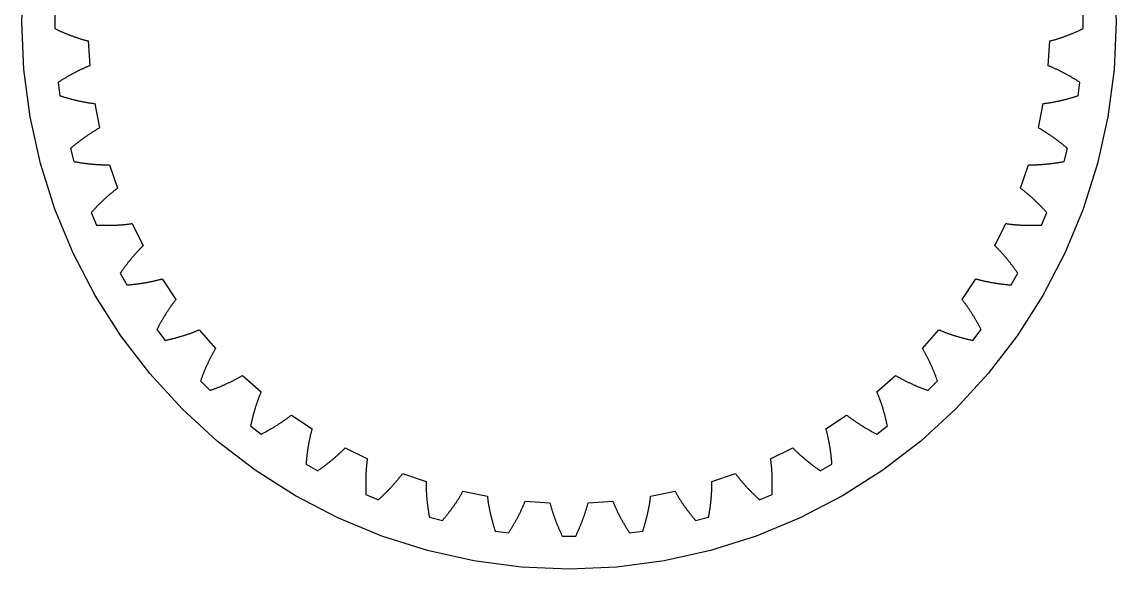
# Model space of a CAD drawing. Extents: x 4 to 271, y 3 to 271.
# Drawn here: x 4 to 271.2, y 3.4 to 137 of the extents above; entities that cross this region are included whole.
import ezdxf

# ---------------------------------------------------------------- set-up
doc = ezdxf.new("R2010")
doc.units = 0

msp = doc.modelspace()

# ---------------------------------------------------------------- linework, layer by layer
at = {"layer": '1'}
for points in [[(270.69, 148.64), (271.2, 137), (270.69, 125.36), (269.17, 113.8), (266.65, 102.42), (263.14, 91.31), (258.68, 80.54), (253.3, 70.2), (247.04, 60.37), (239.94, 51.12), (232.07, 42.53), (223.48, 34.66), (214.23, 27.56), (204.4, 21.3), (194.06, 15.92), (183.29, 11.46), (172.18, 7.95), (160.8, 5.43), (149.24, 3.91), (137.6, 3.4), (125.96, 3.91), (114.4, 5.43), (103.02, 7.95), (91.91, 11.46), (81.14, 15.92), (70.8, 21.3), (60.97, 27.56), (51.72, 34.66), (43.13, 42.53), (35.26, 51.12), (28.16, 60.37), (21.9, 70.2), (16.52, 80.54), (12.06, 91.31), (8.55, 102.42), (6.03, 113.8), (4.51, 125.36), (4, 137), (4.51, 148.64)], [(12.01, 138.65), (12.01, 135.35), (12.17, 135.27), (12.34, 135.2), (12.5, 135.12), (12.66, 135.05), (12.83, 134.97), (12.99, 134.9), (13.15, 134.82), (13.32, 134.75), (13.48, 134.68), (13.64, 134.61), (13.81, 134.54), (13.97, 134.47), (14.13, 134.4), (14.3, 134.33), (14.46, 134.26), (14.62, 134.2), (14.79, 134.13), (14.95, 134.06), (15.11, 134), (15.28, 133.93), (15.44, 133.87), (15.61, 133.81), (15.77, 133.74), (15.93, 133.68), (16.1, 133.62), (16.26, 133.56), (16.42, 133.5), (16.59, 133.44), (16.75, 133.38), (16.92, 133.33), (17.08, 133.27), (17.24, 133.21), (17.41, 133.16), (17.57, 133.1), (17.74, 133.05), (17.9, 133), (18.06, 132.95), (18.23, 132.89), (18.39, 132.84), (18.55, 132.79), (18.72, 132.74), (18.88, 132.7), (19.05, 132.65), (19.21, 132.6), (19.37, 132.56), (19.54, 132.51), (19.7, 132.47), (19.86, 132.42), (20.03, 132.38), (20.19, 132.34), (20.59, 126.29), (20.43, 126.23), (20.27, 126.17), (20.12, 126.1), (19.96, 126.04), (19.8, 125.97), (19.65, 125.91), (19.49, 125.84), (19.34, 125.77), (19.18, 125.7), (19.02, 125.63), (18.87, 125.56), (18.71, 125.49), (18.56, 125.42), (18.4, 125.34), (18.25, 125.27), (18.09, 125.2), (17.93, 125.12), (17.78, 125.04), (17.62, 124.97), (17.47, 124.89), (17.31, 124.81), (17.16, 124.73), (17, 124.65), (16.85, 124.57), (16.7, 124.49), (16.54, 124.41), (16.39, 124.33), (16.23, 124.24), (16.08, 124.16), (15.92, 124.07), (15.77, 123.99), (15.62, 123.9), (15.46, 123.82), (15.31, 123.73), (15.16, 123.64), (15, 123.55), (14.85, 123.46), (14.7, 123.37), (14.54, 123.28), (14.39, 123.19), (14.24, 123.1), (14.09, 123.01), (13.93, 122.91), (13.78, 122.82), (13.63, 122.73), (13.48, 122.63), (13.33, 122.53), (13.17, 122.44), (13.02, 122.34), (12.87, 122.24), (13.3, 118.97), (13.47, 118.92), (13.64, 118.86), (13.82, 118.81), (13.99, 118.75), (14.16, 118.7), (14.33, 118.65), (14.5, 118.6), (14.67, 118.55), (14.84, 118.5), (15.02, 118.45), (15.19, 118.4), (15.36, 118.35), (15.53, 118.31), (15.7, 118.26), (15.87, 118.21), (16.04, 118.17), (16.21, 118.12), (16.38, 118.08), (16.55, 118.04), (16.73, 117.99), (16.9, 117.95), (17.07, 117.91), (17.24, 117.87), (17.41, 117.83), (17.58, 117.79), (17.75, 117.75), (17.92, 117.71), (18.09, 117.68), (18.26, 117.64), (18.43, 117.61), (18.6, 117.57), (18.77, 117.54), (18.94, 117.5), (19.11, 117.47), (19.28, 117.44), (19.45, 117.41), (19.61, 117.38), (19.78, 117.35), (19.95, 117.32), (20.12, 117.29), (20.29, 117.26), (20.46, 117.24), (20.63, 117.21), (20.8, 117.19), (20.96, 117.16), (21.13, 117.14), (21.3, 117.12), (21.47, 117.1), (21.64, 117.08), (21.8, 117.06), (22.99, 111.11), (22.84, 111.03), (22.69, 110.95), (22.55, 110.86), (22.4, 110.78), (22.25, 110.69), (22.11, 110.61), (21.96, 110.52), (21.81, 110.43), (21.67, 110.34), (21.52, 110.25), (21.38, 110.16), (21.23, 110.07), (21.09, 109.98), (20.94, 109.89), (20.8, 109.79), (20.65, 109.7), (20.51, 109.6), (20.36, 109.51), (20.22, 109.41), (20.08, 109.31), (19.93, 109.22), (19.79, 109.12), (19.65, 109.02), (19.51, 108.92), (19.36, 108.82), (19.22, 108.72), (19.08, 108.61), (18.94, 108.51), (18.79, 108.41), (18.65, 108.3), (18.51, 108.2), (18.37, 108.09), (18.23, 107.99), (18.09, 107.88), (17.95, 107.77), (17.81, 107.67), (17.67, 107.56), (17.53, 107.45), (17.39, 107.34), (17.25, 107.23), (17.11, 107.12), (16.97, 107), (16.83, 106.89), (16.69, 106.78), (16.55, 106.67), (16.41, 106.55), (16.28, 106.44), (16.14, 106.32), (16, 106.21), (15.86, 106.09), (16.72, 102.9), (16.89, 102.87), (17.07, 102.84), (17.25, 102.81), (17.43, 102.78), (17.6, 102.75), (17.78, 102.72), (17.96, 102.69), (18.13, 102.66), (18.31, 102.63), (18.49, 102.61), (18.66, 102.58), (18.84, 102.56), (19.01, 102.53), (19.19, 102.51), (19.36, 102.48), (19.54, 102.46), (19.72, 102.44), (19.89, 102.42), (20.07, 102.4), (20.24, 102.38), (20.41, 102.36), (20.59, 102.34), (20.76, 102.32), (20.94, 102.31), (21.11, 102.29), (21.29, 102.27), (21.46, 102.26), (21.63, 102.24), (21.81, 102.23), (21.98, 102.22), (22.15, 102.2), (22.32, 102.19), (22.5, 102.18), (22.67, 102.17), (22.84, 102.16), (23.01, 102.15), (23.19, 102.15), (23.36, 102.14), (23.53, 102.13), (23.7, 102.13), (23.87, 102.12), (24.04, 102.12), (24.21, 102.11), (24.38, 102.11), (24.55, 102.11), (24.72, 102.11), (24.89, 102.11), (25.06, 102.11), (25.23, 102.11), (25.4, 102.11), (27.35, 96.37), (27.21, 96.27), (27.08, 96.17), (26.94, 96.07), (26.81, 95.97), (26.67, 95.86), (26.54, 95.76), (26.41, 95.65), (26.27, 95.54), (26.14, 95.44), (26.01, 95.33), (25.87, 95.22), (25.74, 95.11), (25.61, 95), (25.48, 94.89), (25.35, 94.78), (25.22, 94.67), (25.09, 94.55), (24.96, 94.44), (24.83, 94.33), (24.7, 94.21), (24.57, 94.09), (24.44, 93.98), (24.31, 93.86), (24.18, 93.74), (24.05, 93.62), (23.92, 93.51), (23.8, 93.39), (23.67, 93.27), (23.54, 93.14), (23.42, 93.02), (23.29, 92.9), (23.16, 92.78), (23.04, 92.65), (22.91, 92.53), (22.79, 92.41), (22.66, 92.28), (22.54, 92.15), (22.41, 92.03), (22.29, 91.9), (22.16, 91.77), (22.04, 91.64), (21.92, 91.52), (21.79, 91.39), (21.67, 91.26), (21.55, 91.13), (21.43, 90.99), (21.3, 90.86), (21.18, 90.73), (21.06, 90.6), (20.94, 90.46), (22.2, 87.41), (22.38, 87.41), (22.56, 87.4), (22.74, 87.39), (22.92, 87.38), (23.1, 87.38), (23.28, 87.37), (23.46, 87.37), (23.64, 87.36), (23.82, 87.36), (23.99, 87.35), (24.17, 87.35), (24.35, 87.35), (24.53, 87.35), (24.7, 87.35), (24.88, 87.35), (25.06, 87.35), (25.23, 87.35), (25.41, 87.35), (25.59, 87.35), (25.76, 87.36), (25.94, 87.36), (26.11, 87.36), (26.29, 87.37), (26.46, 87.37), (26.64, 87.38), (26.81, 87.39), (26.99, 87.4), (27.16, 87.4), (27.33, 87.41), (27.51, 87.42), (27.68, 87.43), (27.85, 87.44), (28.03, 87.46), (28.2, 87.47), (28.37, 87.48), (28.54, 87.49), (28.71, 87.51), (28.88, 87.52), (29.06, 87.54), (29.23, 87.56), (29.4, 87.57), (29.57, 87.59), (29.74, 87.61), (29.9, 87.63), (30.07, 87.65), (30.24, 87.67), (30.41, 87.69), (30.58, 87.72), (30.75, 87.74), (30.91, 87.77), (33.59, 82.33), (33.47, 82.21), (33.35, 82.09), (33.23, 81.98), (33.11, 81.86), (32.99, 81.73), (32.87, 81.61), (32.75, 81.49), (32.64, 81.37), (32.52, 81.24), (32.4, 81.12), (32.28, 80.99), (32.17, 80.87), (32.05, 80.74), (31.93, 80.62), (31.82, 80.49), (31.7, 80.36), (31.59, 80.23), (31.48, 80.1), (31.36, 79.97), (31.25, 79.84), (31.13, 79.71), (31.02, 79.58), (30.91, 79.44), (30.8, 79.31), (30.69, 79.17), (30.57, 79.04), (30.46, 78.9), (30.35, 78.77), (30.24, 78.63), (30.13, 78.5), (30.02, 78.36), (29.91, 78.22), (29.81, 78.08), (29.7, 77.94), (29.59, 77.8), (29.48, 77.66), (29.37, 77.52), (29.27, 77.38), (29.16, 77.24), (29.05, 77.09), (28.95, 76.95), (28.84, 76.81), (28.74, 76.66), (28.63, 76.52), (28.53, 76.37), (28.42, 76.22), (28.32, 76.08), (28.22, 75.93), (28.11, 75.78), (28.01, 75.63), (29.66, 72.78), (29.84, 72.79), (30.02, 72.81), (30.2, 72.82), (30.38, 72.84), (30.56, 72.86), (30.74, 72.87), (30.91, 72.89), (31.09, 72.91), (31.27, 72.93), (31.45, 72.95), (31.62, 72.97), (31.8, 72.99), (31.98, 73.01), (32.15, 73.04), (32.33, 73.06), (32.5, 73.08), (32.68, 73.11), (32.85, 73.13), (33.03, 73.16), (33.2, 73.18), (33.37, 73.21), (33.55, 73.24), (33.72, 73.26), (33.89, 73.29), (34.06, 73.32), (34.24, 73.35), (34.41, 73.38), (34.58, 73.41), (34.75, 73.44), (34.92, 73.48), (35.09, 73.51), (35.26, 73.54), (35.43, 73.58), (35.6, 73.61), (35.77, 73.65), (35.94, 73.68), (36.1, 73.72), (36.27, 73.76), (36.44, 73.8), (36.61, 73.83), (36.77, 73.87), (36.94, 73.91), (37.1, 73.95), (37.27, 74), (37.43, 74.04), (37.6, 74.08), (37.76, 74.13), (37.93, 74.17), (38.09, 74.22), (38.25, 74.26), (41.62, 69.22), (41.51, 69.09), (41.41, 68.96), (41.31, 68.82), (41.2, 68.69), (41.1, 68.55), (41, 68.42), (40.9, 68.28), (40.79, 68.14), (40.69, 68.01), (40.59, 67.87), (40.49, 67.73), (40.4, 67.59), (40.3, 67.45), (40.2, 67.31), (40.1, 67.16), (40, 67.02), (39.91, 66.88), (39.81, 66.74), (39.71, 66.59), (39.62, 66.45), (39.52, 66.3), (39.43, 66.16), (39.33, 66.01), (39.24, 65.86), (39.15, 65.71), (39.06, 65.57), (38.96, 65.42), (38.87, 65.27), (38.78, 65.12), (38.69, 64.97), (38.6, 64.82), (38.51, 64.67), (38.42, 64.51), (38.33, 64.36), (38.24, 64.21), (38.15, 64.06), (38.06, 63.9), (37.98, 63.75), (37.89, 63.59), (37.8, 63.44), (37.72, 63.28), (37.63, 63.12), (37.54, 62.97), (37.46, 62.81), (37.38, 62.65), (37.29, 62.49), (37.21, 62.33), (37.12, 62.18), (37.04, 62.02), (36.96, 61.86), (38.97, 59.24), (39.14, 59.28), (39.32, 59.31), (39.5, 59.35), (39.67, 59.39), (39.85, 59.43), (40.02, 59.47), (40.19, 59.52), (40.37, 59.56), (40.54, 59.6), (40.71, 59.64), (40.89, 59.69), (41.06, 59.73), (41.23, 59.77), (41.4, 59.82), (41.57, 59.87), (41.74, 59.91), (41.91, 59.96), (42.08, 60.01), (42.25, 60.05), (42.42, 60.1), (42.59, 60.15), (42.76, 60.2), (42.93, 60.25), (43.1, 60.3), (43.26, 60.35), (43.43, 60.4), (43.6, 60.46), (43.76, 60.51), (43.93, 60.56), (44.09, 60.62), (44.26, 60.67), (44.42, 60.73), (44.58, 60.78), (44.75, 60.84), (44.91, 60.9), (45.07, 60.96), (45.23, 61.01), (45.39, 61.07), (45.55, 61.13), (45.72, 61.19), (45.88, 61.25), (46.03, 61.31), (46.19, 61.38), (46.35, 61.44), (46.51, 61.5), (46.67, 61.57), (46.82, 61.63), (46.98, 61.7), (47.14, 61.76), (47.29, 61.83), (51.29, 57.27), (51.2, 57.13), (51.11, 56.98), (51.03, 56.84), (50.94, 56.69), (50.86, 56.54), (50.78, 56.39), (50.69, 56.25), (50.61, 56.1), (50.53, 55.95), (50.45, 55.8), (50.37, 55.65), (50.29, 55.49), (50.21, 55.34), (50.13, 55.19), (50.05, 55.04), (49.97, 54.88), (49.89, 54.73), (49.82, 54.57), (49.74, 54.42), (49.67, 54.26), (49.59, 54.1), (49.52, 53.95), (49.44, 53.79), (49.37, 53.63), (49.29, 53.47), (49.22, 53.31), (49.15, 53.16), (49.08, 53), (49.01, 52.84), (48.94, 52.67), (48.87, 52.51), (48.8, 52.35), (48.73, 52.19), (48.66, 52.03), (48.59, 51.86), (48.52, 51.7), (48.46, 51.54), (48.39, 51.37), (48.32, 51.21), (48.26, 51.04), (48.19, 50.87), (48.13, 50.71), (48.06, 50.54), (48, 50.37), (47.94, 50.21), (47.87, 50.04), (47.81, 49.87), (47.75, 49.7), (47.69, 49.53), (47.63, 49.36), (49.96, 47.03), (50.13, 47.09), (50.3, 47.15), (50.47, 47.21), (50.64, 47.27), (50.81, 47.34), (50.97, 47.4), (51.14, 47.46), (51.31, 47.53), (51.47, 47.59), (51.64, 47.66), (51.81, 47.72), (51.97, 47.79), (52.14, 47.86), (52.3, 47.92), (52.46, 47.99), (52.63, 48.06), (52.79, 48.13), (52.95, 48.2), (53.11, 48.27), (53.27, 48.34), (53.44, 48.41), (53.6, 48.48), (53.76, 48.55), (53.91, 48.62), (54.07, 48.69), (54.23, 48.77), (54.39, 48.84), (54.55, 48.92), (54.7, 48.99), (54.86, 49.07), (55.02, 49.14), (55.17, 49.22), (55.33, 49.29), (55.48, 49.37), (55.64, 49.45), (55.79, 49.53), (55.94, 49.61), (56.09, 49.69), (56.25, 49.77), (56.4, 49.85), (56.55, 49.93), (56.7, 50.01), (56.85, 50.09), (56.99, 50.18), (57.14, 50.26), (57.29, 50.34), (57.44, 50.43), (57.58, 50.51), (57.73, 50.6), (57.87, 50.69), (62.43, 46.69), (62.36, 46.54), (62.3, 46.38), (62.23, 46.22), (62.17, 46.07), (62.1, 45.91), (62.04, 45.75), (61.98, 45.59), (61.91, 45.43), (61.85, 45.28), (61.79, 45.12), (61.73, 44.95), (61.67, 44.79), (61.61, 44.63), (61.56, 44.47), (61.5, 44.31), (61.44, 44.15), (61.38, 43.98), (61.33, 43.82), (61.27, 43.66), (61.22, 43.49), (61.16, 43.33), (61.11, 43.16), (61.06, 43), (61, 42.83), (60.95, 42.66), (60.9, 42.5), (60.85, 42.33), (60.8, 42.16), (60.75, 41.99), (60.7, 41.82), (60.65, 41.65), (60.61, 41.48), (60.56, 41.31), (60.51, 41.14), (60.47, 40.97), (60.42, 40.8), (60.37, 40.63), (60.33, 40.46), (60.29, 40.29), (60.24, 40.11), (60.2, 39.94), (60.16, 39.77), (60.12, 39.59), (60.07, 39.42), (60.03, 39.25), (59.99, 39.07), (59.95, 38.9), (59.91, 38.72), (59.88, 38.54), (59.84, 38.37), (62.46, 36.36), (62.62, 36.44), (62.78, 36.52), (62.93, 36.61), (63.09, 36.69), (63.25, 36.78), (63.41, 36.86), (63.57, 36.94), (63.72, 37.03), (63.88, 37.12), (64.04, 37.2), (64.19, 37.29), (64.35, 37.38), (64.5, 37.46), (64.66, 37.55), (64.81, 37.64), (64.96, 37.73), (65.11, 37.82), (65.27, 37.91), (65.42, 38), (65.57, 38.09), (65.72, 38.18), (65.87, 38.27), (66.02, 38.36), (66.17, 38.46), (66.31, 38.55), (66.46, 38.64), (66.61, 38.73), (66.76, 38.83), (66.9, 38.92), (67.05, 39.02), (67.19, 39.11), (67.34, 39.21), (67.48, 39.31), (67.62, 39.4), (67.76, 39.5), (67.91, 39.6), (68.05, 39.7), (68.19, 39.8), (68.33, 39.89), (68.47, 39.99), (68.61, 40.09), (68.74, 40.19), (68.88, 40.3), (69.02, 40.4), (69.15, 40.5), (69.29, 40.6), (69.42, 40.71), (69.56, 40.81), (69.69, 40.91), (69.82, 41.02), (74.86, 37.65), (74.82, 37.49), (74.77, 37.33), (74.73, 37.16), (74.68, 37), (74.64, 36.83), (74.6, 36.67), (74.55, 36.5), (74.51, 36.34), (74.47, 36.17), (74.43, 36.01), (74.4, 35.84), (74.36, 35.67), (74.32, 35.5), (74.28, 35.34), (74.25, 35.17), (74.21, 35), (74.18, 34.83), (74.14, 34.66), (74.11, 34.49), (74.08, 34.32), (74.04, 34.15), (74.01, 33.98), (73.98, 33.81), (73.95, 33.64), (73.92, 33.46), (73.89, 33.29), (73.86, 33.12), (73.84, 32.95), (73.81, 32.77), (73.78, 32.6), (73.76, 32.43), (73.73, 32.25), (73.71, 32.08), (73.68, 31.9), (73.66, 31.73), (73.64, 31.55), (73.61, 31.38), (73.59, 31.2), (73.57, 31.02), (73.55, 30.85), (73.53, 30.67), (73.51, 30.49), (73.49, 30.31), (73.47, 30.14), (73.46, 29.96), (73.44, 29.78), (73.42, 29.6), (73.41, 29.42), (73.39, 29.24), (73.38, 29.06), (76.23, 27.41), (76.38, 27.51), (76.53, 27.62), (76.68, 27.72), (76.82, 27.82), (76.97, 27.93), (77.12, 28.03), (77.26, 28.14), (77.41, 28.24), (77.55, 28.35), (77.69, 28.45), (77.84, 28.56), (77.98, 28.67), (78.12, 28.77), (78.26, 28.88), (78.4, 28.99), (78.54, 29.1), (78.68, 29.21), (78.82, 29.31), (78.96, 29.42), (79.1, 29.53), (79.23, 29.64), (79.37, 29.75), (79.5, 29.86), (79.64, 29.97), (79.77, 30.09), (79.91, 30.2), (80.04, 30.31), (80.18, 30.42), (80.31, 30.53), (80.44, 30.65), (80.57, 30.76), (80.7, 30.88), (80.83, 30.99), (80.96, 31.1), (81.09, 31.22), (81.22, 31.33), (81.34, 31.45), (81.47, 31.57), (81.59, 31.68), (81.72, 31.8), (81.84, 31.92), (81.97, 32.04), (82.09, 32.15), (82.21, 32.27), (82.33, 32.39), (82.46, 32.51), (82.58, 32.63), (82.69, 32.75), (82.81, 32.87), (82.93, 32.99), (88.37, 30.31), (88.34, 30.15), (88.32, 29.98), (88.29, 29.81), (88.27, 29.64), (88.25, 29.47), (88.23, 29.3), (88.21, 29.14), (88.19, 28.97), (88.17, 28.8), (88.16, 28.63), (88.14, 28.46), (88.12, 28.28), (88.11, 28.11), (88.09, 27.94), (88.08, 27.77), (88.07, 27.6), (88.06, 27.43), (88.04, 27.25), (88.03, 27.08), (88.02, 26.91), (88.01, 26.73), (88, 26.56), (88, 26.39), (87.99, 26.21), (87.98, 26.04), (87.97, 25.86), (87.97, 25.69), (87.96, 25.51), (87.96, 25.34), (87.96, 25.16), (87.95, 24.99), (87.95, 24.81), (87.95, 24.63), (87.95, 24.46), (87.95, 24.28), (87.95, 24.1), (87.95, 23.93), (87.95, 23.75), (87.95, 23.57), (87.95, 23.39), (87.96, 23.22), (87.96, 23.04), (87.97, 22.86), (87.97, 22.68), (87.98, 22.5), (87.98, 22.32), (87.99, 22.14), (88, 21.96), (88.01, 21.78), (88.01, 21.6), (91.06, 20.34), (91.2, 20.46), (91.33, 20.58), (91.46, 20.7), (91.59, 20.83), (91.73, 20.95), (91.86, 21.07), (91.99, 21.19), (92.12, 21.32), (92.24, 21.44), (92.37, 21.56), (92.5, 21.69), (92.63, 21.81), (92.75, 21.94), (92.88, 22.06), (93.01, 22.19), (93.13, 22.31), (93.25, 22.44), (93.38, 22.56), (93.5, 22.69), (93.62, 22.82), (93.74, 22.94), (93.87, 23.07), (93.99, 23.2), (94.11, 23.32), (94.22, 23.45), (94.34, 23.58), (94.46, 23.71), (94.58, 23.84), (94.69, 23.97), (94.81, 24.1), (94.93, 24.23), (95.04, 24.36), (95.15, 24.49), (95.27, 24.62), (95.38, 24.75), (95.49, 24.88), (95.6, 25.01), (95.71, 25.14), (95.82, 25.27), (95.93, 25.41), (96.04, 25.54), (96.14, 25.67), (96.25, 25.81), (96.36, 25.94), (96.46, 26.07), (96.57, 26.21), (96.67, 26.34), (96.77, 26.48), (96.87, 26.61), (96.97, 26.75), (102.71, 24.8), (102.71, 24.63), (102.71, 24.46), (102.71, 24.29), (102.71, 24.12), (102.71, 23.95), (102.71, 23.78), (102.71, 23.61), (102.72, 23.44), (102.72, 23.27), (102.73, 23.1), (102.73, 22.93), (102.74, 22.76), (102.75, 22.59), (102.75, 22.41), (102.76, 22.24), (102.77, 22.07), (102.78, 21.9), (102.79, 21.72), (102.8, 21.55), (102.82, 21.38), (102.83, 21.21), (102.84, 21.03), (102.86, 20.86), (102.87, 20.69), (102.89, 20.51), (102.91, 20.34), (102.92, 20.16), (102.94, 19.99), (102.96, 19.81), (102.98, 19.64), (103, 19.47), (103.02, 19.29), (103.04, 19.12), (103.06, 18.94), (103.08, 18.76), (103.11, 18.59), (103.13, 18.41), (103.16, 18.24), (103.18, 18.06), (103.21, 17.89), (103.23, 17.71), (103.26, 17.53), (103.29, 17.36), (103.32, 17.18), (103.35, 17), (103.38, 16.83), (103.41, 16.65), (103.44, 16.47), (103.47, 16.29), (103.5, 16.12), (106.69, 15.26), (106.81, 15.4), (106.92, 15.54), (107.04, 15.68), (107.15, 15.81), (107.27, 15.95), (107.38, 16.09), (107.49, 16.23), (107.6, 16.37), (107.72, 16.51), (107.83, 16.65), (107.94, 16.79), (108.05, 16.93), (108.16, 17.07), (108.27, 17.21), (108.37, 17.35), (108.48, 17.49), (108.59, 17.63), (108.69, 17.77), (108.8, 17.91), (108.9, 18.05), (109.01, 18.19), (109.11, 18.34), (109.21, 18.48), (109.32, 18.62), (109.42, 18.76), (109.52, 18.91), (109.62, 19.05), (109.72, 19.19), (109.82, 19.33), (109.91, 19.48), (110.01, 19.62), (110.11, 19.76), (110.2, 19.91), (110.3, 20.05), (110.39, 20.2), (110.49, 20.34), (110.58, 20.49), (110.67, 20.63), (110.76, 20.78), (110.85, 20.92), (110.94, 21.07), (111.03, 21.21), (111.12, 21.36), (111.21, 21.51), (111.29, 21.65), (111.38, 21.8), (111.46, 21.95), (111.55, 22.09), (111.63, 22.24), (111.71, 22.39), (117.66, 21.2), (117.68, 21.04), (117.7, 20.87), (117.72, 20.7), (117.74, 20.53), (117.76, 20.36), (117.79, 20.2), (117.81, 20.03), (117.84, 19.86), (117.86, 19.69), (117.89, 19.52), (117.92, 19.35), (117.95, 19.18), (117.98, 19.01), (118.01, 18.85), (118.04, 18.68), (118.07, 18.51), (118.1, 18.34), (118.14, 18.17), (118.17, 18), (118.21, 17.83), (118.24, 17.66), (118.28, 17.49), (118.31, 17.32), (118.35, 17.15), (118.39, 16.98), (118.43, 16.81), (118.47, 16.64), (118.51, 16.47), (118.55, 16.3), (118.59, 16.13), (118.64, 15.95), (118.68, 15.78), (118.72, 15.61), (118.77, 15.44), (118.81, 15.27), (118.86, 15.1), (118.91, 14.93), (118.95, 14.76), (119, 14.59), (119.05, 14.42), (119.1, 14.24), (119.15, 14.07), (119.2, 13.9), (119.25, 13.73), (119.3, 13.56), (119.35, 13.39), (119.41, 13.22), (119.46, 13.04), (119.52, 12.87), (119.57, 12.7), (122.84, 12.27), (122.94, 12.42), (123.04, 12.57), (123.13, 12.73), (123.23, 12.88), (123.33, 13.03), (123.42, 13.18), (123.51, 13.33), (123.61, 13.49), (123.7, 13.64), (123.79, 13.79), (123.88, 13.94), (123.97, 14.1), (124.06, 14.25), (124.15, 14.4), (124.24, 14.56), (124.33, 14.71), (124.42, 14.86), (124.5, 15.02), (124.59, 15.17), (124.67, 15.32), (124.76, 15.48), (124.84, 15.63), (124.93, 15.79), (125.01, 15.94), (125.09, 16.1), (125.17, 16.25), (125.25, 16.4), (125.33, 16.56), (125.41, 16.71), (125.49, 16.87), (125.57, 17.02), (125.64, 17.18), (125.72, 17.33), (125.8, 17.49), (125.87, 17.65), (125.94, 17.8), (126.02, 17.96), (126.09, 18.11), (126.16, 18.27), (126.23, 18.42), (126.3, 18.58), (126.37, 18.74), (126.44, 18.89), (126.51, 19.05), (126.57, 19.2), (126.64, 19.36), (126.7, 19.52), (126.77, 19.67), (126.83, 19.83), (126.89, 19.99), (132.94, 19.59), (132.98, 19.43), (133.02, 19.26), (133.07, 19.1), (133.11, 18.94), (133.16, 18.77), (133.2, 18.61), (133.25, 18.45), (133.3, 18.28), (133.34, 18.12), (133.39, 17.95), (133.44, 17.79), (133.49, 17.63), (133.55, 17.46), (133.6, 17.3), (133.65, 17.14), (133.7, 16.97), (133.76, 16.81), (133.81, 16.64), (133.87, 16.48), (133.93, 16.32), (133.98, 16.15), (134.04, 15.99), (134.1, 15.82), (134.16, 15.66), (134.22, 15.5), (134.28, 15.33), (134.34, 15.17), (134.41, 15.01), (134.47, 14.84), (134.53, 14.68), (134.6, 14.51), (134.66, 14.35), (134.73, 14.19), (134.8, 14.02), (134.86, 13.86), (134.93, 13.7), (135, 13.53), (135.07, 13.37), (135.14, 13.21), (135.21, 13.04), (135.28, 12.88), (135.35, 12.72), (135.42, 12.55), (135.5, 12.39), (135.57, 12.23), (135.65, 12.06), (135.72, 11.9), (135.8, 11.74), (135.87, 11.57), (135.95, 11.41), (139.25, 11.41), (139.33, 11.57), (139.4, 11.74), (139.48, 11.9), (139.55, 12.06), (139.63, 12.23), (139.7, 12.39), (139.78, 12.55), (139.85, 12.72), (139.92, 12.88), (139.99, 13.04), (140.06, 13.21), (140.13, 13.37), (140.2, 13.53), (140.27, 13.7), (140.34, 13.86), (140.4, 14.02), (140.47, 14.19), (140.54, 14.35), (140.6, 14.51), (140.67, 14.68), (140.73, 14.84), (140.79, 15.01), (140.86, 15.17), (140.92, 15.33), (140.98, 15.5), (141.04, 15.66), (141.1, 15.82), (141.16, 15.99), (141.22, 16.15), (141.27, 16.32), (141.33, 16.48), (141.39, 16.64), (141.44, 16.81), (141.5, 16.97), (141.55, 17.14), (141.6, 17.3), (141.65, 17.46), (141.71, 17.63), (141.76, 17.79), (141.81, 17.95), (141.86, 18.12), (141.9, 18.28), (141.95, 18.45), (142, 18.61), (142.04, 18.77), (142.09, 18.94), (142.13, 19.1), (142.18, 19.26), (142.22, 19.43), (142.26, 19.59), (148.31, 19.99), (148.37, 19.83), (148.43, 19.67), (148.5, 19.52), (148.56, 19.36), (148.63, 19.2), (148.69, 19.05), (148.76, 18.89), (148.83, 18.74), (148.9, 18.58), (148.97, 18.42), (149.04, 18.27), (149.11, 18.11), (149.18, 17.96), (149.26, 17.8), (149.33, 17.65), (149.4, 17.49), (149.48, 17.33), (149.56, 17.18), (149.63, 17.02), (149.71, 16.87), (149.79, 16.71), (149.87, 16.56), (149.95, 16.4), (150.03, 16.25), (150.11, 16.1), (150.19, 15.94), (150.27, 15.79), (150.36, 15.63), (150.44, 15.48), (150.53, 15.32), (150.61, 15.17), (150.7, 15.02), (150.78, 14.86), (150.87, 14.71), (150.96, 14.56), (151.05, 14.4), (151.14, 14.25), (151.23, 14.1), (151.32, 13.94), (151.41, 13.79), (151.5, 13.64), (151.59, 13.49), (151.69, 13.33), (151.78, 13.18), (151.87, 13.03), (151.97, 12.88), (152.07, 12.73), (152.16, 12.57), (152.26, 12.42), (152.36, 12.27), (155.63, 12.7), (155.68, 12.87), (155.74, 13.04), (155.79, 13.22), (155.85, 13.39), (155.9, 13.56), (155.95, 13.73), (156, 13.9), (156.05, 14.07), (156.1, 14.24), (156.15, 14.42), (156.2, 14.59), (156.25, 14.76), (156.29, 14.93), (156.34, 15.1), (156.39, 15.27), (156.43, 15.44), (156.48, 15.61), (156.52, 15.78), (156.56, 15.95), (156.61, 16.13), (156.65, 16.3), (156.69, 16.47), (156.73, 16.64), (156.77, 16.81), (156.81, 16.98), (156.85, 17.15), (156.89, 17.32), (156.92, 17.49), (156.96, 17.66), (156.99, 17.83), (157.03, 18), (157.06, 18.17), (157.1, 18.34), (157.13, 18.51), (157.16, 18.68), (157.19, 18.85), (157.22, 19.01), (157.25, 19.18), (157.28, 19.35), (157.31, 19.52), (157.34, 19.69), (157.36, 19.86), (157.39, 20.03), (157.41, 20.2), (157.44, 20.36), (157.46, 20.53), (157.48, 20.7), (157.5, 20.87), (157.52, 21.04), (157.54, 21.2), (163.49, 22.39), (163.57, 22.24), (163.65, 22.09), (163.74, 21.95), (163.82, 21.8), (163.91, 21.65), (163.99, 21.51), (164.08, 21.36), (164.17, 21.21), (164.26, 21.07), (164.35, 20.92), (164.44, 20.78), (164.53, 20.63), (164.62, 20.49), (164.71, 20.34), (164.81, 20.2), (164.9, 20.05), (165, 19.91), (165.09, 19.76), (165.19, 19.62), (165.29, 19.48), (165.38, 19.33), (165.48, 19.19), (165.58, 19.05), (165.68, 18.91), (165.78, 18.76), (165.88, 18.62), (165.99, 18.48), (166.09, 18.34), (166.19, 18.19), (166.3, 18.05), (166.4, 17.91), (166.51, 17.77), (166.61, 17.63), (166.72, 17.49), (166.83, 17.35), (166.93, 17.21), (167.04, 17.07), (167.15, 16.93), (167.26, 16.79), (167.37, 16.65), (167.48, 16.51), (167.6, 16.37), (167.71, 16.23), (167.82, 16.09), (167.93, 15.95), (168.05, 15.81), (168.16, 15.68), (168.28, 15.54), (168.39, 15.4), (168.51, 15.26), (171.7, 16.12), (171.73, 16.29), (171.76, 16.47), (171.79, 16.65), (171.82, 16.83), (171.85, 17), (171.88, 17.18), (171.91, 17.36), (171.94, 17.53), (171.97, 17.71), (171.99, 17.89), (172.02, 18.06), (172.04, 18.24), (172.07, 18.41), (172.09, 18.59), (172.12, 18.76), (172.14, 18.94), (172.16, 19.12), (172.18, 19.29), (172.2, 19.47), (172.22, 19.64), (172.24, 19.81), (172.26, 19.99), (172.28, 20.16), (172.29, 20.34), (172.31, 20.51), (172.33, 20.69), (172.34, 20.86), (172.36, 21.03), (172.37, 21.21), (172.38, 21.38), (172.4, 21.55), (172.41, 21.72), (172.42, 21.9), (172.43, 22.07), (172.44, 22.24), (172.45, 22.41), (172.45, 22.59), (172.46, 22.76), (172.47, 22.93), (172.47, 23.1), (172.48, 23.27), (172.48, 23.44), (172.49, 23.61), (172.49, 23.78), (172.49, 23.95), (172.49, 24.12), (172.49, 24.29), (172.49, 24.46), (172.49, 24.63), (172.49, 24.8), (178.23, 26.75), (178.33, 26.61), (178.43, 26.48), (178.53, 26.34), (178.63, 26.21), (178.74, 26.07), (178.84, 25.94), (178.95, 25.81), (179.06, 25.67), (179.16, 25.54), (179.27, 25.41), (179.38, 25.27), (179.49, 25.14), (179.6, 25.01), (179.71, 24.88), (179.82, 24.75), (179.93, 24.62), (180.05, 24.49), (180.16, 24.36), (180.27, 24.23), (180.39, 24.1), (180.51, 23.97), (180.62, 23.84), (180.74, 23.71), (180.86, 23.58), (180.98, 23.45), (181.09, 23.32), (181.21, 23.2), (181.33, 23.07), (181.46, 22.94), (181.58, 22.82), (181.7, 22.69), (181.82, 22.56), (181.95, 22.44), (182.07, 22.31), (182.19, 22.19), (182.32, 22.06), (182.45, 21.94), (182.57, 21.81), (182.7, 21.69), (182.83, 21.56), (182.96, 21.44), (183.08, 21.32), (183.21, 21.19), (183.34, 21.07), (183.47, 20.95), (183.61, 20.83), (183.74, 20.7), (183.87, 20.58), (184, 20.46), (184.14, 20.34), (187.19, 21.6), (187.19, 21.78), (187.2, 21.96), (187.21, 22.14), (187.22, 22.32), (187.22, 22.5), (187.23, 22.68), (187.23, 22.86), (187.24, 23.04), (187.24, 23.22), (187.25, 23.39), (187.25, 23.57), (187.25, 23.75), (187.25, 23.93), (187.25, 24.1), (187.25, 24.28), (187.25, 24.46), (187.25, 24.63), (187.25, 24.81), (187.25, 24.99), (187.24, 25.16), (187.24, 25.34), (187.24, 25.51), (187.23, 25.69), (187.23, 25.86), (187.22, 26.04), (187.21, 26.21), (187.2, 26.39), (187.2, 26.56), (187.19, 26.73), (187.18, 26.91), (187.17, 27.08), (187.16, 27.25), (187.14, 27.43), (187.13, 27.6), (187.12, 27.77), (187.11, 27.94), (187.09, 28.11), (187.08, 28.28), (187.06, 28.46), (187.04, 28.63), (187.03, 28.8), (187.01, 28.97), (186.99, 29.14), (186.97, 29.3), (186.95, 29.47), (186.93, 29.64), (186.91, 29.81), (186.88, 29.98), (186.86, 30.15), (186.83, 30.31), (192.27, 32.99), (192.39, 32.87), (192.51, 32.75), (192.62, 32.63), (192.74, 32.51), (192.87, 32.39), (192.99, 32.27), (193.11, 32.15), (193.23, 32.04), (193.36, 31.92), (193.48, 31.8), (193.61, 31.68), (193.73, 31.57), (193.86, 31.45), (193.98, 31.33), (194.11, 31.22), (194.24, 31.1), (194.37, 30.99), (194.5, 30.88), (194.63, 30.76), (194.76, 30.65), (194.89, 30.53), (195.02, 30.42), (195.16, 30.31), (195.29, 30.2), (195.43, 30.09), (195.56, 29.97), (195.7, 29.86), (195.83, 29.75), (195.97, 29.64), (196.1, 29.53), (196.24, 29.42), (196.38, 29.31), (196.52, 29.21), (196.66, 29.1), (196.8, 28.99), (196.94, 28.88), (197.08, 28.77), (197.22, 28.67), (197.36, 28.56), (197.51, 28.45), (197.65, 28.35), (197.79, 28.24), (197.94, 28.14), (198.08, 28.03), (198.23, 27.93), (198.38, 27.82), (198.52, 27.72), (198.67, 27.62), (198.82, 27.51), (198.97, 27.41), (201.82, 29.06), (201.81, 29.24), (201.79, 29.42), (201.78, 29.6), (201.76, 29.78), (201.74, 29.96), (201.73, 30.14), (201.71, 30.31), (201.69, 30.49), (201.67, 30.67), (201.65, 30.85), (201.63, 31.02), (201.61, 31.2), (201.59, 31.38), (201.56, 31.55), (201.54, 31.73), (201.52, 31.9), (201.49, 32.08), (201.47, 32.25), (201.44, 32.43), (201.42, 32.6), (201.39, 32.77), (201.36, 32.95), (201.34, 33.12), (201.31, 33.29), (201.28, 33.46), (201.25, 33.64), (201.22, 33.81), (201.19, 33.98), (201.16, 34.15), (201.12, 34.32), (201.09, 34.49), (201.06, 34.66), (201.02, 34.83), (200.99, 35), (200.95, 35.17), (200.92, 35.34), (200.88, 35.5), (200.84, 35.67), (200.8, 35.84), (200.77, 36.01), (200.73, 36.17), (200.69, 36.34), (200.65, 36.5), (200.6, 36.67), (200.56, 36.83), (200.52, 37), (200.47, 37.16), (200.43, 37.33), (200.38, 37.49), (200.34, 37.65), (205.38, 41.02), (205.51, 40.91), (205.64, 40.81), (205.78, 40.71), (205.91, 40.6), (206.05, 40.5), (206.18, 40.4), (206.32, 40.3), (206.46, 40.19), (206.59, 40.09), (206.73, 39.99), (206.87, 39.89), (207.01, 39.8), (207.15, 39.7), (207.29, 39.6), (207.44, 39.5), (207.58, 39.4), (207.72, 39.31), (207.86, 39.21), (208.01, 39.11), (208.15, 39.02), (208.3, 38.92), (208.44, 38.83), (208.59, 38.73), (208.74, 38.64), (208.89, 38.55), (209.03, 38.46), (209.18, 38.36), (209.33, 38.27), (209.48, 38.18), (209.63, 38.09), (209.78, 38), (209.93, 37.91), (210.09, 37.82), (210.24, 37.73), (210.39, 37.64), (210.54, 37.55), (210.7, 37.46), (210.85, 37.38), (211.01, 37.29), (211.16, 37.2), (211.32, 37.12), (211.48, 37.03), (211.63, 36.94), (211.79, 36.86), (211.95, 36.78), (212.11, 36.69), (212.27, 36.61), (212.42, 36.52), (212.58, 36.44), (212.74, 36.36), (215.36, 38.37), (215.32, 38.54), (215.29, 38.72), (215.25, 38.9), (215.21, 39.07), (215.17, 39.25), (215.13, 39.42), (215.08, 39.59), (215.04, 39.77), (215, 39.94), (214.96, 40.11), (214.91, 40.29), (214.87, 40.46), (214.83, 40.63), (214.78, 40.8), (214.73, 40.97), (214.69, 41.14), (214.64, 41.31), (214.59, 41.48), (214.55, 41.65), (214.5, 41.82), (214.45, 41.99), (214.4, 42.16), (214.35, 42.33), (214.3, 42.5), (214.25, 42.66), (214.2, 42.83), (214.14, 43), (214.09, 43.16), (214.04, 43.33), (213.98, 43.49), (213.93, 43.66), (213.87, 43.82), (213.82, 43.98), (213.76, 44.15), (213.7, 44.31), (213.64, 44.47), (213.59, 44.63), (213.53, 44.79), (213.47, 44.95), (213.41, 45.12), (213.35, 45.28), (213.29, 45.43), (213.22, 45.59), (213.16, 45.75), (213.1, 45.91), (213.03, 46.07), (212.97, 46.22), (212.9, 46.38), (212.84, 46.54), (212.77, 46.69), (217.33, 50.69), (217.47, 50.6), (217.62, 50.51), (217.76, 50.43), (217.91, 50.34), (218.06, 50.26), (218.21, 50.18), (218.35, 50.09), (218.5, 50.01), (218.65, 49.93), (218.8, 49.85), (218.95, 49.77), (219.11, 49.69), (219.26, 49.61), (219.41, 49.53), (219.56, 49.45), (219.72, 49.37), (219.87, 49.29), (220.03, 49.22), (220.18, 49.14), (220.34, 49.07), (220.5, 48.99), (220.65, 48.92), (220.81, 48.84), (220.97, 48.77), (221.13, 48.69), (221.29, 48.62), (221.44, 48.55), (221.6, 48.48), (221.76, 48.41), (221.93, 48.34), (222.09, 48.27), (222.25, 48.2), (222.41, 48.13), (222.57, 48.06), (222.74, 47.99), (222.9, 47.92), (223.06, 47.86), (223.23, 47.79), (223.39, 47.72), (223.56, 47.66), (223.73, 47.59), (223.89, 47.53), (224.06, 47.46), (224.23, 47.4), (224.39, 47.34), (224.56, 47.27), (224.73, 47.21), (224.9, 47.15), (225.07, 47.09), (225.24, 47.03), (227.57, 49.36), (227.51, 49.53), (227.45, 49.7), (227.39, 49.87), (227.33, 50.04), (227.26, 50.21), (227.2, 50.37), (227.14, 50.54), (227.07, 50.71), (227.01, 50.87), (226.94, 51.04), (226.88, 51.21), (226.81, 51.37), (226.74, 51.54), (226.68, 51.7), (226.61, 51.86), (226.54, 52.03), (226.47, 52.19), (226.4, 52.35), (226.33, 52.51), (226.26, 52.67), (226.19, 52.84), (226.12, 53), (226.05, 53.16), (225.98, 53.31), (225.91, 53.47), (225.83, 53.63), (225.76, 53.79), (225.68, 53.95), (225.61, 54.1), (225.53, 54.26), (225.46, 54.42), (225.38, 54.57), (225.31, 54.73), (225.23, 54.88), (225.15, 55.04), (225.07, 55.19), (224.99, 55.34), (224.91, 55.49), (224.83, 55.65), (224.75, 55.8), (224.67, 55.95), (224.59, 56.1), (224.51, 56.25), (224.42, 56.39), (224.34, 56.54), (224.26, 56.69), (224.17, 56.84), (224.09, 56.98), (224, 57.13), (223.91, 57.27), (227.91, 61.83), (228.06, 61.76), (228.22, 61.7), (228.38, 61.63), (228.53, 61.57), (228.69, 61.5), (228.85, 61.44), (229.01, 61.38), (229.17, 61.31), (229.32, 61.25), (229.48, 61.19), (229.65, 61.13), (229.81, 61.07), (229.97, 61.01), (230.13, 60.96), (230.29, 60.9), (230.45, 60.84), (230.62, 60.78), (230.78, 60.73), (230.94, 60.67), (231.11, 60.62), (231.27, 60.56), (231.44, 60.51), (231.6, 60.46), (231.77, 60.4), (231.94, 60.35), (232.1, 60.3), (232.27, 60.25), (232.44, 60.2), (232.61, 60.15), (232.78, 60.1), (232.95, 60.05), (233.12, 60.01), (233.29, 59.96), (233.46, 59.91), (233.63, 59.87), (233.8, 59.82), (233.97, 59.77), (234.14, 59.73), (234.31, 59.69), (234.49, 59.64), (234.66, 59.6), (234.83, 59.56), (235.01, 59.52), (235.18, 59.47), (235.35, 59.43), (235.53, 59.39), (235.7, 59.35), (235.88, 59.31), (236.06, 59.28), (236.23, 59.24), (238.24, 61.86), (238.16, 62.02), (238.08, 62.18), (237.99, 62.33), (237.91, 62.49), (237.82, 62.65), (237.74, 62.81), (237.66, 62.97), (237.57, 63.12), (237.48, 63.28), (237.4, 63.44), (237.31, 63.59), (237.22, 63.75), (237.14, 63.9), (237.05, 64.06), (236.96, 64.21), (236.87, 64.36), (236.78, 64.51), (236.69, 64.67), (236.6, 64.82), (236.51, 64.97), (236.42, 65.12), (236.33, 65.27), (236.24, 65.42), (236.14, 65.57), (236.05, 65.71), (235.96, 65.86), (235.87, 66.01), (235.77, 66.16), (235.68, 66.3), (235.58, 66.45), (235.49, 66.59), (235.39, 66.74), (235.29, 66.88), (235.2, 67.02), (235.1, 67.16), (235, 67.31), (234.9, 67.45), (234.8, 67.59), (234.71, 67.73), (234.61, 67.87), (234.51, 68.01), (234.41, 68.14), (234.3, 68.28), (234.2, 68.42), (234.1, 68.55), (234, 68.69), (233.89, 68.82), (233.79, 68.96), (233.69, 69.09), (233.58, 69.22), (236.95, 74.26), (237.11, 74.22), (237.27, 74.17), (237.44, 74.13), (237.6, 74.08), (237.77, 74.04), (237.93, 74), (238.1, 73.95), (238.26, 73.91), (238.43, 73.87), (238.59, 73.83), (238.76, 73.8), (238.93, 73.76), (239.1, 73.72), (239.26, 73.68), (239.43, 73.65), (239.6, 73.61), (239.77, 73.58), (239.94, 73.54), (240.11, 73.51), (240.28, 73.48), (240.45, 73.44), (240.62, 73.41), (240.79, 73.38), (240.96, 73.35), (241.14, 73.32), (241.31, 73.29), (241.48, 73.26), (241.65, 73.24), (241.83, 73.21), (242, 73.18), (242.17, 73.16), (242.35, 73.13), (242.52, 73.11), (242.7, 73.08), (242.87, 73.06), (243.05, 73.04), (243.22, 73.01), (243.4, 72.99), (243.58, 72.97), (243.75, 72.95), (243.93, 72.93), (244.11, 72.91), (244.29, 72.89), (244.46, 72.87), (244.64, 72.86), (244.82, 72.84), (245, 72.82), (245.18, 72.81), (245.36, 72.79), (245.54, 72.78), (247.19, 75.63), (247.09, 75.78), (246.98, 75.93), (246.88, 76.08), (246.78, 76.22), (246.67, 76.37), (246.57, 76.52), (246.46, 76.66), (246.36, 76.81), (246.25, 76.95), (246.15, 77.09), (246.04, 77.24), (245.93, 77.38), (245.83, 77.52), (245.72, 77.66), (245.61, 77.8), (245.5, 77.94), (245.39, 78.08), (245.29, 78.22), (245.18, 78.36), (245.07, 78.5), (244.96, 78.63), (244.85, 78.77), (244.74, 78.9), (244.63, 79.04), (244.51, 79.17), (244.4, 79.31), (244.29, 79.44), (244.18, 79.58), (244.07, 79.71), (243.95, 79.84), (243.84, 79.97), (243.72, 80.1), (243.61, 80.23), (243.5, 80.36), (243.38, 80.49), (243.27, 80.62), (243.15, 80.74), (243.03, 80.87), (242.92, 80.99), (242.8, 81.12), (242.68, 81.24), (242.56, 81.37), (242.45, 81.49), (242.33, 81.61), (242.21, 81.73), (242.09, 81.86), (241.97, 81.98), (241.85, 82.09), (241.73, 82.21), (241.61, 82.33), (244.29, 87.77), (244.45, 87.74), (244.62, 87.72), (244.79, 87.69), (244.96, 87.67), (245.13, 87.65), (245.3, 87.63), (245.46, 87.61), (245.63, 87.59), (245.8, 87.57), (245.97, 87.56), (246.14, 87.54), (246.32, 87.52), (246.49, 87.51), (246.66, 87.49), (246.83, 87.48), (247, 87.47), (247.17, 87.46), (247.35, 87.44), (247.52, 87.43), (247.69, 87.42), (247.87, 87.41), (248.04, 87.4), (248.21, 87.4), (248.39, 87.39), (248.56, 87.38), (248.74, 87.37), (248.91, 87.37), (249.09, 87.36), (249.26, 87.36), (249.44, 87.36), (249.61, 87.35), (249.79, 87.35), (249.97, 87.35), (250.14, 87.35), (250.32, 87.35), (250.5, 87.35), (250.67, 87.35), (250.85, 87.35), (251.03, 87.35), (251.21, 87.35), (251.38, 87.36), (251.56, 87.36), (251.74, 87.37), (251.92, 87.37), (252.1, 87.38), (252.28, 87.38), (252.46, 87.39), (252.64, 87.4), (252.82, 87.41), (253, 87.41), (254.26, 90.46), (254.14, 90.6), (254.02, 90.73), (253.9, 90.86), (253.77, 90.99), (253.65, 91.13), (253.53, 91.26), (253.41, 91.39), (253.28, 91.52), (253.16, 91.64), (253.04, 91.77), (252.91, 91.9), (252.79, 92.03), (252.66, 92.15), (252.54, 92.28), (252.41, 92.41), (252.29, 92.53), (252.16, 92.65), (252.04, 92.78), (251.91, 92.9), (251.78, 93.02), (251.66, 93.14), (251.53, 93.27), (251.4, 93.39), (251.28, 93.51), (251.15, 93.62), (251.02, 93.74), (250.89, 93.86), (250.76, 93.98), (250.63, 94.09), (250.5, 94.21), (250.37, 94.33), (250.24, 94.44), (250.11, 94.55), (249.98, 94.67), (249.85, 94.78), (249.72, 94.89), (249.59, 95), (249.46, 95.11), (249.33, 95.22), (249.19, 95.33), (249.06, 95.44), (248.93, 95.54), (248.79, 95.65), (248.66, 95.76), (248.53, 95.86), (248.39, 95.97), (248.26, 96.07), (248.12, 96.17), (247.99, 96.27), (247.85, 96.37), (249.8, 102.11), (249.97, 102.11), (250.14, 102.11), (250.31, 102.11), (250.48, 102.11), (250.65, 102.11), (250.82, 102.11), (250.99, 102.11), (251.16, 102.12), (251.33, 102.12), (251.5, 102.13), (251.67, 102.13), (251.84, 102.14), (252.01, 102.15), (252.19, 102.15), (252.36, 102.16), (252.53, 102.17), (252.7, 102.18), (252.88, 102.19), (253.05, 102.2), (253.22, 102.22), (253.39, 102.23), (253.57, 102.24), (253.74, 102.26), (253.91, 102.27), (254.09, 102.29), (254.26, 102.31), (254.44, 102.32), (254.61, 102.34), (254.79, 102.36), (254.96, 102.38), (255.13, 102.4), (255.31, 102.42), (255.48, 102.44), (255.66, 102.46), (255.84, 102.48), (256.01, 102.51), (256.19, 102.53), (256.36, 102.56), (256.54, 102.58), (256.71, 102.61), (256.89, 102.63), (257.07, 102.66), (257.24, 102.69), (257.42, 102.72), (257.6, 102.75), (257.77, 102.78), (257.95, 102.81), (258.13, 102.84), (258.31, 102.87), (258.48, 102.9), (259.34, 106.09), (259.2, 106.21), (259.06, 106.32), (258.92, 106.44), (258.79, 106.55), (258.65, 106.67), (258.51, 106.78), (258.37, 106.89), (258.23, 107), (258.09, 107.12), (257.95, 107.23), (257.81, 107.34), (257.67, 107.45), (257.53, 107.56), (257.39, 107.67), (257.25, 107.77), (257.11, 107.88), (256.97, 107.99), (256.83, 108.09), (256.69, 108.2), (256.55, 108.3), (256.41, 108.41), (256.26, 108.51), (256.12, 108.61), (255.98, 108.72), (255.84, 108.82), (255.69, 108.92), (255.55, 109.02), (255.41, 109.12), (255.27, 109.22), (255.12, 109.31), (254.98, 109.41), (254.84, 109.51), (254.69, 109.6), (254.55, 109.7), (254.4, 109.79), (254.26, 109.89), (254.11, 109.98), (253.97, 110.07), (253.82, 110.16), (253.68, 110.25), (253.53, 110.34), (253.39, 110.43), (253.24, 110.52), (253.09, 110.61), (252.95, 110.69), (252.8, 110.78), (252.65, 110.86), (252.51, 110.95), (252.36, 111.03), (252.21, 111.11), (253.4, 117.06), (253.56, 117.08), (253.73, 117.1), (253.9, 117.12), (254.07, 117.14), (254.24, 117.16), (254.4, 117.19), (254.57, 117.21), (254.74, 117.24), (254.91, 117.26), (255.08, 117.29), (255.25, 117.32), (255.42, 117.35), (255.59, 117.38), (255.75, 117.41), (255.92, 117.44), (256.09, 117.47), (256.26, 117.5), (256.43, 117.54), (256.6, 117.57), (256.77, 117.61), (256.94, 117.64), (257.11, 117.68), (257.28, 117.71), (257.45, 117.75), (257.62, 117.79), (257.79, 117.83), (257.96, 117.87), (258.13, 117.91), (258.3, 117.95), (258.47, 117.99), (258.65, 118.04), (258.82, 118.08), (258.99, 118.12), (259.16, 118.17), (259.33, 118.21), (259.5, 118.26), (259.67, 118.31), (259.84, 118.35), (260.01, 118.4), (260.18, 118.45), (260.36, 118.5), (260.53, 118.55), (260.7, 118.6), (260.87, 118.65), (261.04, 118.7), (261.21, 118.75), (261.38, 118.81), (261.56, 118.86), (261.73, 118.92), (261.9, 118.97), (262.33, 122.24), (262.18, 122.34), (262.03, 122.44), (261.87, 122.53), (261.72, 122.63), (261.57, 122.73), (261.42, 122.82), (261.27, 122.91), (261.11, 123.01), (260.96, 123.1), (260.81, 123.19), (260.66, 123.28), (260.5, 123.37), (260.35, 123.46), (260.2, 123.55), (260.04, 123.64), (259.89, 123.73), (259.74, 123.82), (259.58, 123.9), (259.43, 123.99), (259.28, 124.07), (259.12, 124.16), (258.97, 124.24), (258.81, 124.33), (258.66, 124.41), (258.5, 124.49), (258.35, 124.57), (258.2, 124.65), (258.04, 124.73), (257.89, 124.81), (257.73, 124.89), (257.58, 124.97), (257.42, 125.04), (257.27, 125.12), (257.11, 125.2), (256.95, 125.27), (256.8, 125.34), (256.64, 125.42), (256.49, 125.49), (256.33, 125.56), (256.18, 125.63), (256.02, 125.7), (255.86, 125.77), (255.71, 125.84), (255.55, 125.91), (255.4, 125.97), (255.24, 126.04), (255.08, 126.1), (254.93, 126.17), (254.77, 126.23), (254.61, 126.29), (255.01, 132.34), (255.17, 132.38), (255.34, 132.42), (255.5, 132.47), (255.66, 132.51), (255.83, 132.56), (255.99, 132.6), (256.15, 132.65), (256.32, 132.7), (256.48, 132.74), (256.65, 132.79), (256.81, 132.84), (256.97, 132.89), (257.14, 132.95), (257.3, 133), (257.46, 133.05), (257.63, 133.1), (257.79, 133.16), (257.96, 133.21), (258.12, 133.27), (258.28, 133.33), (258.45, 133.38), (258.61, 133.44), (258.78, 133.5), (258.94, 133.56), (259.1, 133.62), (259.27, 133.68), (259.43, 133.74), (259.59, 133.81), (259.76, 133.87), (259.92, 133.93), (260.09, 134), (260.25, 134.06), (260.41, 134.13), (260.58, 134.2), (260.74, 134.26), (260.9, 134.33), (261.07, 134.4), (261.23, 134.47), (261.39, 134.54), (261.56, 134.61), (261.72, 134.68), (261.88, 134.75), (262.05, 134.82), (262.21, 134.9), (262.37, 134.97), (262.54, 135.05), (262.7, 135.12), (262.86, 135.2), (263.03, 135.27), (263.19, 135.35), (263.19, 138.65)]]:
    msp.add_lwpolyline(points, dxfattribs=at)

doc.saveas('drawing.dxf')
